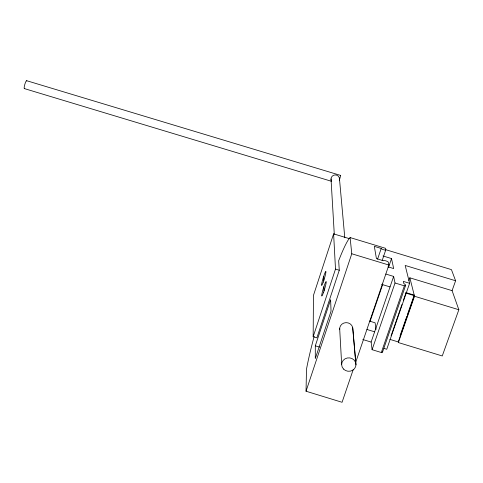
<?xml version="1.0" encoding="UTF-8"?>
<svg xmlns="http://www.w3.org/2000/svg" width="483" height="483" viewBox="0 0 483 483"><rect width="100%" height="100%" fill="white"/><g stroke="black" fill="none" stroke-linecap="round" stroke-linejoin="round"><path stroke-width="0.72" d="M315.308 345.81L315.29 358.561L331.042 311.161L330.62 299.641L315.308 345.81L319.601 347.126M382.162 260.518L385.79 249.82L385.482 248.298L350.103 237.564A70.017 7.124 -73.4 0 0 338.668 260.723L339.271 270.245L316.884 337.822L313.165 336.693L313.449 295.421L333.614 233.875L349.42 238.668M353.224 369.573L342.067 402.285L306.035 391.224L306.494 369.205A69.932 7.076 -73.5 0 1 314.155 336.428M313.165 336.693L335.498 269.091L333.614 233.875M306.035 391.224L351.769 253.768L350.103 237.564M377.585 259.16L381.208 248.455L374.325 246.366L376.432 258.622L383.562 260.79A2.506 0.598 18.7 0 1 385.808 260.844A2.506 0.598 18.7 0 1 388.32 262.233L388.887 265.04L355.651 362.461M370.141 321.207L382.832 284.016M388.561 267.226L391.52 258.562L382.995 255.972M382.391 351.147A5.494 1.654 19.7 0 1 381.31 352.512L372.091 349.692L371.125 342.067L393.639 276.421L385.875 274.06M372.091 349.692L395.022 282.99L393.639 276.421M381.31 352.512L404.368 285.833A5.573 1.389 19.1 0 0 403.848 283.599L403.335 281.396L409.62 283.304L386.75 349.257L383.997 348.412M382.536 352.101L405.569 285.538M408.878 280.629L409.85 277.816L452.082 290.645L458.85 309.736L442.253 355.959L398.366 342.562L398.246 341.928L414.372 295.681L405.895 293.103L403.426 300.221M391.091 335.812L401.947 304.489M400.111 335.619L406.795 316.431M407.29 315.007L413.979 295.825M398.366 342.562L414.517 296.248L409.85 277.816M452.082 290.645L455.602 280.762L451.436 269.623L385.337 249.566M26.704 80.715L340.455 175.359M24.295 88.57L331.573 181.318M455.602 280.762L405.183 265.457L409.62 283.304M351.769 253.768L388.887 265.04M388.03 266.845L393.669 268.56L391.52 258.562M395.022 282.99L404.368 285.833M381.588 284.336L390.047 286.908M405.768 292.541L414.227 295.113M414.517 296.248L458.85 309.736M335.498 269.091L339.271 270.245M369.525 321.098L375.098 322.801L376.04 329.43M366.965 329.478L374.639 331.821M389.853 339.368L398.246 341.928M362.769 339.513L371.125 342.067M405.895 293.103L406.028 293.664M339.416 178.136L344.79 237.745M355.971 364.937L352.856 329.207A6.599 6.243 2.6 0 0 345.991 322.644A6.599 6.243 2.6 0 0 339.718 329.66M352.711 327.583L355.814 363.186M331.018 178.891L334.29 234.309M339.67 328.573L341.662 364.212M323.701 276.361L323.785 280.502M323.912 286.624L324.002 291.001M340.31 175.54A4.148 0.338 -72.9 0 1 340.388 176.392A4.148 0.338 -72.9 0 1 339.338 180.183M24.766 88.28A4.118 0.725 -73.7 0 1 24.736 84.682A4.118 0.725 -73.7 0 1 26.825 80.975M331.495 180.98A4.25 4.136 -5.3 0 1 334.9 174.937A4.25 4.136 -5.3 0 1 339.32 180.28M385.79 249.82A2.421 0.555 18.6 0 1 383.677 249.765A2.421 0.555 18.6 0 1 381.208 248.455M323.435 292.656A7.535 0.7 -73.3 0 0 326.134 281.589A7.535 0.7 -73.3 0 0 322.318 292.155A7.535 0.7 -73.3 0 0 323.435 292.656M323.23 282.126A7.323 0.664 -73.3 0 0 325.862 271.41A7.323 0.664 -73.3 0 0 322.149 281.734A7.323 0.664 -73.3 0 0 323.23 282.126M343.516 369.054A7.16 6.726 3.4 0 0 355.639 366.663A7.16 6.726 3.4 0 0 347.295 357.981A7.16 6.726 3.4 0 0 343.516 369.054"/></g></svg>
